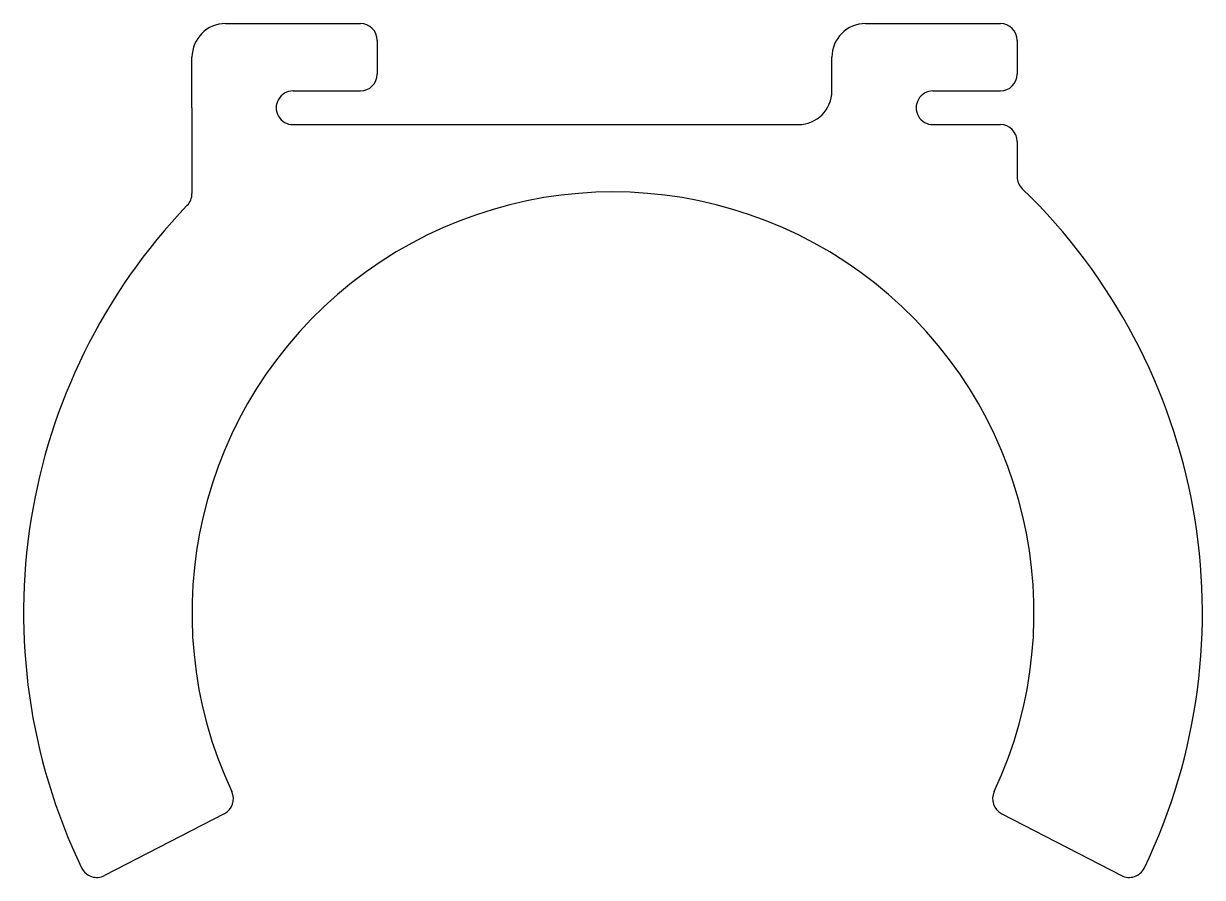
# Model space of a CAD drawing. Header units: millimetres. Extents: x 5 to 75, y 4.3 to 55.
import ezdxf

# ---------------------------------------------------------------- set-up
doc = ezdxf.new("R2010")
doc.units = ezdxf.units.MM
doc.layers.get('0').update_dxf_attribs({"linetype": 'CONTINUOUS'})

msp = doc.modelspace()

# ---------------------------------------------------------------- linework, layer by layer
for p, q in [((17, 55), (25, 55)), ((55, 55), (63, 55)), ((26, 54), (26, 52)), ((64, 54), (64, 52)), ((15, 50), (15, 53)), ((53, 51), (53, 53)), ((21, 51), (25, 51)), ((59, 51), (63, 51)), ((15, 50), (15, 44.9)), ((21, 49), (51, 49)), ((59, 49), (63, 49)), ((64, 48), (64, 45.904)), ((16.919, 8.073), (9.808, 4.398)), ((63.081, 8.073), (70.192, 4.398))]:
    msp.add_line(p, q)
for centre, radius, start, end in [((17, 53), 2, 90, 180), ((25, 54), 1, 0, 90), ((55, 53), 2, 90, 180), ((63, 54), 1, 0, 90), ((25, 52), 1, 270, 360), ((63, 52), 1, -90, 0), ((21, 50), 1, 90.00002, 270.07662), ((51, 51), 2, 270, 360), ((59, 50), 1, 89.99998, 270.00099), ((63, 48), 1, 0, 90), ((65, 45.904), 1, 180, 226.01704), ((14, 44.9), 1, -43.76177, 0), ((40, 20), 25, -25.1236, 205.1236), ((40, 20), 35, -25.64242, 46.01704), ((40, 20), 35, 136.23826, 205.64242), ((16.46, 8.961), 1, -62.67217, 25.1236), ((63.54, 8.961), 1, 154.8764, 242.67217), ((9.349, 5.286), 1, 205.64242, 297.32783), ((70.651, 5.286), 1, 242.67217, 334.35758)]:
    msp.add_arc(centre, radius, start, end)

doc.saveas('drawing.dxf')
